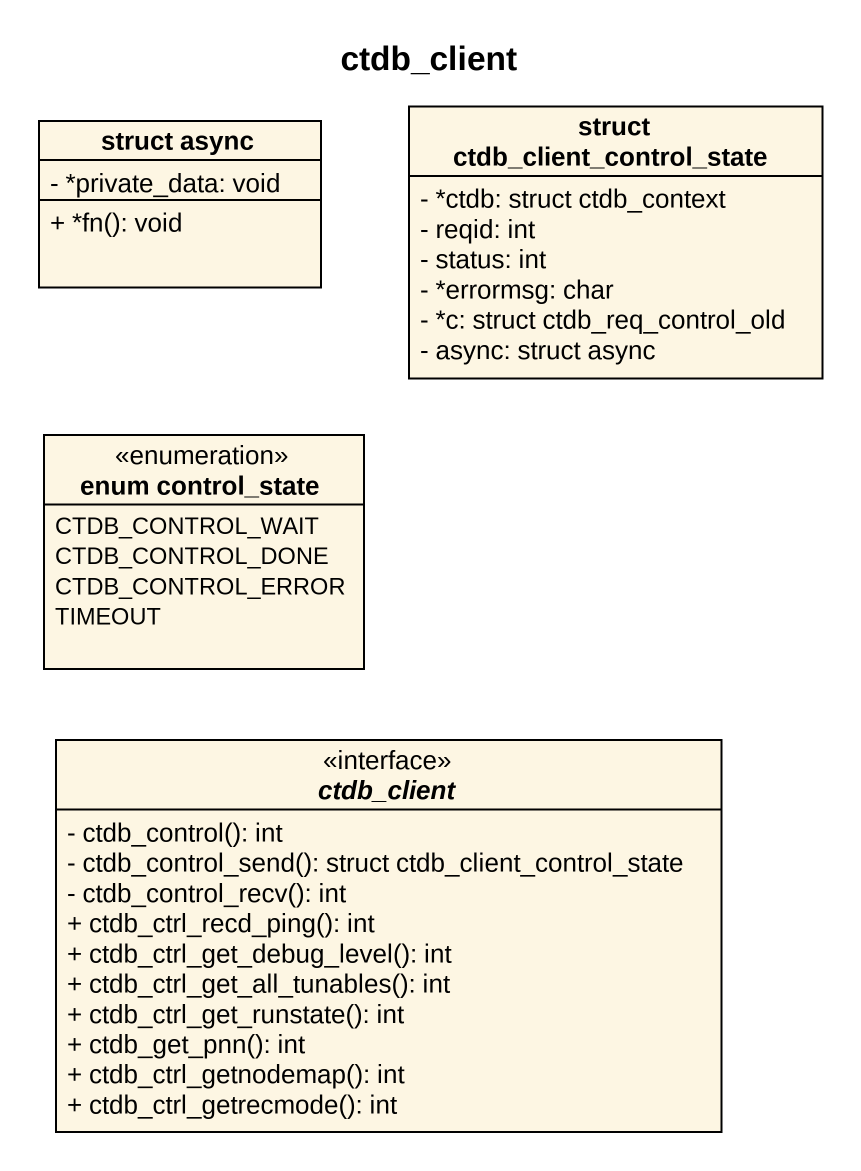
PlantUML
@startuml
title ctdb_client
hide circle
hide empty members
skinparam classAttributeIconSize 0
class "struct async" as struct_async {
  - *private_data: void
  + *fn(): void
}
class "struct ctdb_client_control_state" as struct_ctdb_client_control {
  - *ctdb: struct ctdb_context
  - reqid: int
  - status: int
  - *errormsg: char
  - *c: struct ctdb_req_control_old
  - async: struct async
}
enum "enum control_state" as enum_control_state {
  CTDB_CONTROL_WAIT
  CTDB_CONTROL_DONE
  CTDB_CONTROL_ERROR
  TIMEOUT
}
interface ctdb_client {
  - ctdb_control(): int
  - ctdb_control_send(): struct ctdb_client_control_state
  - ctdb_control_recv(): int
  + ctdb_ctrl_recd_ping(): int
  + ctdb_ctrl_get_debug_level(): int
  + ctdb_ctrl_get_all_tunables(): int
  + ctdb_ctrl_get_runstate(): int
  + ctdb_get_pnn(): int
  + ctdb_ctrl_getnodemap(): int
  + ctdb_ctrl_getrecmode(): int
}
@enduml
